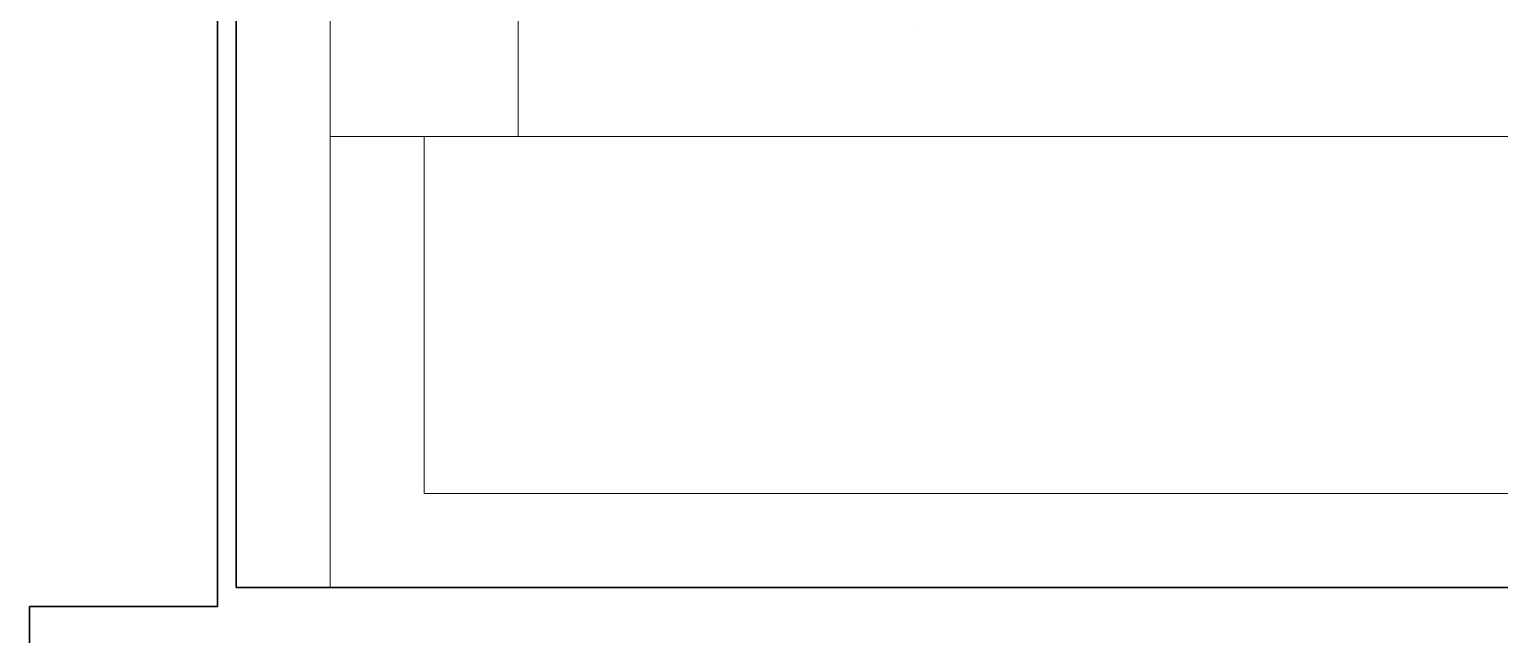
# Model space of a CAD drawing. Header units: millimetres. Extents: x -25371 to 2282244, y -90657 to 147824.
# Drawn here: x 1760512.5 to 1760903.7, y 2039.8 to 2200.7 of the extents above; entities that cross this region are included whole.
import ezdxf
from ezdxf.xclip import XClip

# ---------------------------------------------------------------- set-up
doc = ezdxf.new("R2010")
doc.units = ezdxf.units.MM
doc.header["$XCLIPFRAME"] = 0
doc.layers.add('A-GLAZ-CURT', color=7, linetype='Continuous', lineweight=35)
doc.layers.add('P-PIPE', color=7, linetype='Continuous', lineweight=35)

# ---------------------------------------------------------------- blocks, each defined once
blk = doc.blocks.new('DPA_CP_Entrance Canopy Lower - Depth 4200-5686501-VS01 - ELEVATION 3')
at = {"layer": 'A-GLAZ-CURT', "color": 7, "lineweight": 9}
for p, q in [((-33377.75, 106837.95), (-33377.75, 106745)), ((-33427.75, 106815), (-33427.75, 106625)), ((-33427.75, 106745), (-31884.97, 106745)), ((-33402.75, 106745), (-33402.75, 106650)), ((-31885.04, 106650), (-33402.75, 106650))]:
    blk.add_line(p, q, dxfattribs=at)
at = {"layer": 'A-GLAZ-CURT', "color": 7}
for p, q in [((-33452.75, 106625), (-33452.75, 106815)), ((-33452.75, 106815), (-33452.75, 106625)), ((-33457.75, 106800), (-33457.75, 106620)), ((-33457.75, 106620), (-33457.75, 106800)), ((-31885.06, 106625), (-33452.75, 106625)), ((-33452.75, 106625), (-31885.06, 106625)), ((-33457.75, 106620), (-33507.75, 106620)), ((-33507.75, 106620), (-33507.75, 106600)), ((-33507.75, 106600), (-33507.75, 106620)), ((-33507.75, 106620), (-33457.75, 106620))]:
    blk.add_line(p, q, dxfattribs=at)
blk = doc.blocks.new('DPA_CP_Entrance Canopy Lower - Depth 4200-5686556-VS01 - ELEVATION 3')
at = {"layer": 'A-GLAZ-CURT', "color": 7, "lineweight": 9}
for p, q in [((-33427.75, 106945), (-33427.75, 106625)), ((-33377.75, 106945), (-33377.75, 106745)), ((-33427.75, 106745), (-31884.97, 106745)), ((-33402.75, 106745), (-33402.75, 106650)), ((-31885.04, 106650), (-33402.75, 106650))]:
    blk.add_line(p, q, dxfattribs=at)
at = {"layer": 'A-GLAZ-CURT', "color": 7}
for p, q in [((-33452.75, 106625), (-33452.75, 106815)), ((-33452.75, 106815), (-33452.75, 106625)), ((-33457.75, 106800), (-33457.75, 106620)), ((-33457.75, 106620), (-33457.75, 106800)), ((-31885.06, 106625), (-33452.75, 106625)), ((-33452.75, 106625), (-31885.06, 106625)), ((-33457.75, 106620), (-33507.75, 106620)), ((-33507.75, 106620), (-33507.75, 106600)), ((-33507.75, 106600), (-33507.75, 106620)), ((-33507.75, 106620), (-33457.75, 106620))]:
    blk.add_line(p, q, dxfattribs=at)
blk = doc.blocks.new('ø100 RD_ - ø100 RD_-4180713-VS01 - ELEVATION 3')
at = {"layer": 'P-PIPE', "color": 7}
blk.add_line((-33270.9, 106773.48), (-33270.9, 106773.48), dxfattribs=at)
blk.add_line((-33270.9, 106773.48), (-33270.9, 106773.48), dxfattribs=at)
blk = doc.blocks.new('C-1-VS01-AR-2562-01 -B_20260615-142721_ELEVATION_3_EX')
at = {"layer": 'A-GLAZ-CURT', "color": 7}
for name in ['DPA_CP_Entrance Canopy Lower - Depth 4200-5686501-VS01 - ELEVATION 3', 'DPA_CP_Entrance Canopy Lower - Depth 4200-5686501-VS01 - ELEVATION 3', 'DPA_CP_Entrance Canopy Lower - Depth 4200-5686501-VS01 - ELEVATION 3', 'DPA_CP_Entrance Canopy Lower - Depth 4200-5686501-VS01 - ELEVATION 3', 'DPA_CP_Entrance Canopy Lower - Depth 4200-5686501-VS01 - ELEVATION 3', 'DPA_CP_Entrance Canopy Lower - Depth 4200-5686501-VS01 - ELEVATION 3', 'DPA_CP_Entrance Canopy Lower - Depth 4200-5686556-VS01 - ELEVATION 3']:
    blk.add_blockref(name, (23858.22, 0), dxfattribs=at)
at = {"layer": 'P-PIPE', "color": 7}
blk.add_blockref('ø100 RD_ - ø100 RD_-4180713-VS01 - ELEVATION 3', (23858.22, 0), dxfattribs=at)

msp = doc.modelspace()

# ---------------------------------------------------------------- block references
at = {"color": 7}
ref = msp.add_blockref('C-1-VS01-AR-2562-01 -B_20260615-142721_ELEVATION_3_EX', (1770162.019, -104572.744), dxfattribs=at)
XClip(ref).set_block_clipping_path([(-20113.339060941, 96984.3545666556), (15278.5481414921, 115145.365818867)])

doc.saveas('drawing.dxf')
